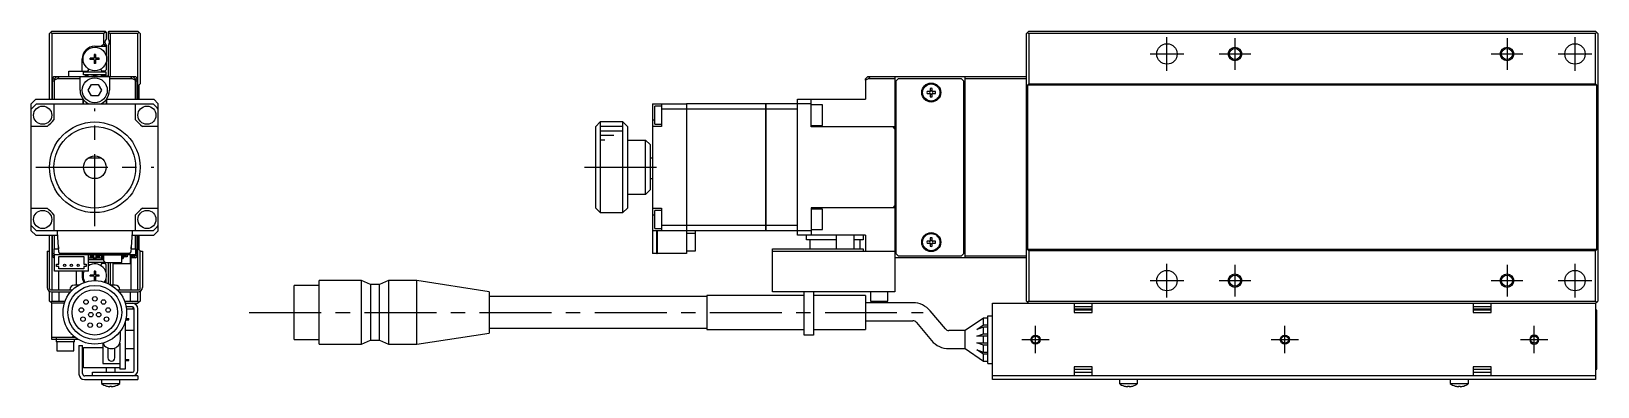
# Model space of a CAD drawing. Extents: x -1 to 721, y -8 to 204.
# Drawn here: x 375.5 to 721, y 68 to 146.4 of the extents above; entities that cross this region are included whole.
import ezdxf

# ---------------------------------------------------------------- set-up
doc = ezdxf.new("R2010")
doc.units = 0
doc.header["$LTSCALE"] = 0.5
doc.linetypes.add('CENTER', pattern=[50.8, 31.75, -6.35, 6.35, -6.35])
for name, color, linetype in [('MSM_CENTER', 1, 'CENTER'), ('MSM_CONTINUOUS', 7, 'CONTINUOUS'), ('MSM_NARROW', 5, 'CONTINUOUS')]:
    doc.layers.add(name, color=color, linetype=linetype)

msp = doc.modelspace()

# ---------------------------------------------------------------- linework, layer by layer
at = {"layer": 'MSM_CENTER'}
for p, q in [((626, 137.687477), (626, 145.087477)), ((641, 144.887477), (641, 137.887477)), ((701, 144.887477), (701, 137.887477)), ((716, 137.687477), (716, 145.087477)), ((622.3, 141.387477), (629.7, 141.387477)), ((637.5, 141.387477), (644.5, 141.387477)), ((697.5, 141.387477), (704.5, 141.387477)), ((712.3, 141.387477), (719.7, 141.387477)), ((389.5, 103.387477), (389.5, 129.387477)), ((376.5, 116.387477), (402.5, 116.387477)), ((497.5, 116.387477), (515.5, 116.387477)), ((626, 87.687477), (626, 95.087477)), ((641, 94.887477), (641, 87.887477)), ((701, 94.887477), (701, 87.887477)), ((716, 87.687477), (716, 95.087477)), ((622.3, 91.387477), (629.7, 91.387477)), ((637.5, 91.387477), (644.5, 91.387477)), ((697.5, 91.387477), (704.5, 91.387477)), ((712.3, 91.387477), (719.7, 91.387477)), ((423.570659, 84.387477), (572.25, 84.387477)), ((597, 75.387477), (597, 81.387477)), ((652, 75.387477), (652, 81.387477)), ((707, 75.387477), (707, 81.387477)), ((594, 78.387477), (600, 78.387477)), ((649, 78.387477), (655, 78.387477)), ((704, 78.387477), (710, 78.387477))]:
    msp.add_line(p, q, dxfattribs=at)
at = {"layer": 'MSM_CONTINUOUS'}
for p, q in [((379.499999, 145.887477), (379.999999, 146.387477)), ((379.499999, 131.387477), (379.499999, 145.887477)), ((379.999999, 145.887477), (379.749999, 146.137477)), ((379.999999, 146.387477), (391.799999, 146.387477)), ((391.499999, 145.887477), (379.999999, 145.887477)), ((379.999999, 145.887477), (379.999999, 131.387477)), ((391.899999, 146.287477), (391.499999, 145.887477)), ((391.499999, 143.587477), (391.499999, 145.887477)), ((391.799999, 146.387477), (391.999999, 146.187477)), ((391.999999, 146.187477), (391.999999, 144.648914)), ((392.499999, 146.187477), (392.549999, 146.237477)), ((392.499999, 144.648914), (392.499999, 146.187477)), ((392.549999, 146.237477), (392.699999, 146.387477)), ((392.549999, 146.237477), (392.899999, 145.887477)), ((392.699999, 146.387477), (398.999999, 146.387477)), ((398.999999, 145.887477), (392.899999, 145.887477)), ((392.899999, 145.887477), (392.899999, 136.387477)), ((398.999999, 146.387477), (399.499999, 145.887477)), ((399.249999, 146.137477), (398.999999, 145.887477)), ((398.999999, 131.387477), (398.999999, 145.887477)), ((399.499999, 145.887477), (399.499999, 134.787477)), ((595.25, 146.137477), (595, 145.887477)), ((595, 86.887477), (595, 145.887477)), ((595.5, 146.387477), (595.25, 146.137477)), ((595.25, 146.137477), (595.5, 145.887477)), ((595.5, 146.387477), (720.5, 146.387477)), ((720.5, 145.887477), (595.5, 145.887477)), ((595.5, 145.887477), (595.5, 134.787477)), ((721, 145.887477), (720.5, 146.387477)), ((720.5, 145.887477), (720.75, 146.137477)), ((720.5, 134.787477), (720.5, 145.887477)), ((721, 145.887477), (721, 86.887477)), ((389.499999, 143.087477), (391.999999, 143.087477)), ((391.499999, 143.587477), (390.999999, 143.087477)), ((391.853552, 143.087477), (391.499999, 143.587477)), ((391.999999, 143.326039), (391.999999, 141.001619)), ((392.499999, 136.587477), (392.499999, 143.326039)), ((386.699999, 137.587477), (386.699999, 140.287477)), ((389.294999, 140.432477), (388.499999, 140.432477)), ((388.499999, 140.142477), (388.499999, 140.432477)), ((389.294999, 140.142477), (388.499999, 140.142477)), ((389.029992, 140.432477), (389.029992, 140.142477)), ((389.354999, 141.287477), (389.354999, 140.492477)), ((389.644999, 141.287477), (389.354999, 141.287477)), ((389.644999, 140.757483), (389.354999, 140.757483)), ((389.354999, 140.082477), (389.354999, 139.287477)), ((389.354999, 139.81747), (389.644999, 139.81747)), ((389.644999, 139.287477), (389.354999, 139.287477)), ((389.644999, 141.287477), (389.644999, 140.492477)), ((389.644999, 140.082477), (389.644999, 139.287477)), ((390.499999, 140.432477), (389.704999, 140.432477)), ((390.499999, 140.142477), (389.704999, 140.142477)), ((389.970005, 140.432477), (389.970005, 140.142477)), ((390.499999, 140.142477), (390.499999, 140.432477)), ((391.999999, 139.573334), (391.999999, 137.887477)), ((380.499999, 136.387477), (379.999999, 135.887477)), ((380.199999, 135.887477), (380.599998, 135.887477)), ((380.199999, 131.387477), (380.199999, 135.887477)), ((380.599998, 135.387477), (380.199999, 135.387477)), ((380.499999, 136.387477), (398.499999, 136.387477)), ((380.599998, 135.887477), (381.099998, 136.387477)), ((380.599998, 131.387477), (380.599998, 135.887477)), ((381.21237, 135.887477), (380.599998, 135.581289)), ((380.999999, 136.287478), (380.999999, 136.387477)), ((381.71237, 136.387477), (381.21237, 135.887477)), ((386.249999, 135.887477), (381.21237, 135.887477)), ((383.799999, 136.387477), (383.799999, 137.587477)), ((383.799999, 137.587477), (387.955587, 137.587477)), ((386.249999, 133.387477), (386.249999, 136.387477)), ((386.999999, 136.787477), (386.999999, 137.387477)), ((391.999999, 137.387477), (386.999999, 137.387477)), ((391.999999, 136.787477), (386.999999, 136.787477)), ((387.499999, 136.587477), (387.299999, 136.387477)), ((387.499999, 136.587477), (387.955587, 136.587477)), ((387.499999, 136.587477), (387.499999, 136.387477)), ((387.955587, 137.587477), (388.172867, 137.963818)), ((387.955587, 136.587477), (388.035406, 136.449225)), ((390.928941, 136.387477), (391.044411, 136.587477)), ((390.964591, 137.725728), (391.044411, 137.587477)), ((391.699999, 137.587477), (391.044411, 137.587477)), ((391.044411, 136.587477), (392.499999, 136.587477)), ((391.699999, 137.587477), (391.999999, 137.887477)), ((391.999999, 136.787477), (391.999999, 137.387477)), ((392.399999, 136.387477), (392.399999, 136.587477)), ((392.749999, 136.387477), (392.749999, 133.387477)), ((397.787627, 135.887477), (392.749999, 135.887477)), ((397.787627, 135.887477), (397.287627, 136.387477)), ((398.4, 135.58129), (397.787627, 135.887477)), ((397.9, 136.387477), (398.4, 135.887477)), ((397.999999, 136.287478), (397.999999, 136.387477)), ((398.4, 135.887477), (398.4, 131.387477)), ((398.4, 135.887477), (398.799999, 135.887477)), ((398.799999, 135.387477), (398.4, 135.387477)), ((398.999999, 135.887477), (398.499999, 136.387477)), ((398.799999, 135.887477), (398.799999, 131.387477)), ((399.199999, 134.487477), (399.499999, 134.787477)), ((559.499999, 135.58129), (559.499998, 131.387477)), ((559.499999, 135.58129), (559.5, 135.887477)), ((560.112373, 135.887477), (559.499999, 135.58129)), ((559.5, 135.887477), (560, 136.387477)), ((560, 136.387477), (595, 136.387477)), ((560.612373, 136.387477), (560.112373, 135.887477)), ((566, 135.887477), (560.112373, 135.887477)), ((566, 136.387477), (566, 88.887477)), ((566.7, 135.887477), (566.2, 135.387477)), ((566.2, 135.387477), (566.2, 97.387477)), ((580.7, 135.887477), (566.7, 135.887477)), ((581.2, 135.387477), (580.7, 135.887477)), ((581.2, 97.387477), (581.2, 135.387477)), ((581.5, 96.387477), (581.5, 136.387477)), ((595, 135.887477), (581.5, 135.887477)), ((595.2, 134.487477), (595.5, 134.787477)), ((595.5, 134.787477), (720.5, 134.787477)), ((720.5, 134.787477), (720.8, 134.487477)), ((376.5, 131.387477), (375.5, 130.387477)), ((376.5, 131.387477), (386.9, 131.387477)), ((386.9, 130.387477), (386.9, 131.387477)), ((387.010522, 130.387477), (387.010522, 131.298217)), ((388.056623, 133.387477), (388.778311, 134.637477)), ((388.778311, 132.137477), (388.056623, 133.387477)), ((388.778311, 134.637477), (390.221687, 134.637477)), ((390.221687, 132.137477), (388.778311, 132.137477)), ((390.221687, 134.637477), (390.943374, 133.387477)), ((390.943374, 133.387477), (390.221687, 132.137477)), ((391.989478, 131.298219), (391.989478, 130.387477)), ((392.1, 131.387477), (402.5, 131.387477)), ((392.1, 131.387477), (392.1, 130.387477)), ((399.199999, 134.487477), (399.199999, 131.387477)), ((403.5, 130.387477), (402.5, 131.387477)), ((544.5, 101.387477), (544.5, 131.387477)), ((544.5, 131.387477), (559.499998, 131.387477)), ((547.5, 125.287477), (547.5, 131.387477)), ((573.76, 133.127477), (573.080816, 133.127477)), ((573.080816, 132.647477), (573.76, 132.647477)), ((573.76, 133.806661), (573.76, 133.127477)), ((573.76, 132.647477), (573.76, 131.968292)), ((574.24, 133.127477), (574.24, 133.806661)), ((574.919185, 133.127477), (574.24, 133.127477)), ((574.24, 132.647477), (574.919185, 132.647477)), ((574.24, 131.968292), (574.24, 132.647477)), ((720.8, 134.487477), (595.2, 134.487477)), ((595.2, 134.487477), (595.2, 98.287477)), ((720.8, 98.287477), (720.8, 134.487477)), ((375.5, 102.387477), (375.5, 130.387477)), ((376.654767, 130.387477), (402.345232, 130.387477)), ((380.5, 130.387477), (380.5, 126.887477)), ((398.5, 126.887477), (398.5, 130.387477)), ((403.5, 102.387477), (403.5, 130.387477)), ((512.5, 130.387477), (512.5, 97.387477)), ((512.5, 130.387477), (520, 130.387477)), ((514.5, 129.887477), (513, 129.887477)), ((513, 125.887477), (513, 129.887477)), ((514.5, 130.387477), (514.5, 125.387477)), ((520, 129.232709), (514.5, 129.232709)), ((520, 130.387477), (520, 97.387477)), ((520, 130.377477), (520.01, 130.377477)), ((520, 129.228816), (520.01, 129.228816)), ((520.01, 130.387477), (520.01, 98.387477)), ((537.5, 130.387477), (520.01, 130.387477)), ((537.5, 129.232709), (520.01, 129.232709)), ((537.5, 102.387477), (537.5, 130.387477)), ((537.5, 130.377477), (537.51, 130.377477)), ((537.5, 129.228816), (537.51, 129.228816)), ((547.5, 130.387477), (537.51, 130.387477)), ((537.51, 130.387477), (537.51, 102.387477)), ((544.5, 129.232709), (537.51, 129.232709)), ((550, 130.137477), (547.5, 130.137477)), ((550, 125.637477), (550, 130.137477)), ((566.2, 130.637477), (566, 130.637477)), ((581.5, 130.637477), (581.2, 130.637477)), ((581.5, 130.137477), (581.2, 130.137477)), ((379, 125.387477), (375.5, 125.387477)), ((403.5, 125.387477), (400, 125.387477)), ((501, 126.387477), (500, 125.387477)), ((500, 107.387477), (500, 125.387477)), ((506, 126.387477), (501, 126.387477)), ((501, 126.387477), (501, 106.387477)), ((507, 125.387477), (506, 126.387477)), ((506, 106.387477), (506, 126.387477)), ((507, 125.387477), (507, 107.387477)), ((512.5, 126.887477), (513, 126.887477)), ((514.5, 125.387477), (512.5, 125.387477)), ((513, 125.887477), (514.5, 125.887477)), ((547.5, 125.637477), (550, 125.637477)), ((566, 125.287477), (547.5, 125.287477)), ((565.5, 125.287477), (566, 124.787477)), ((566.2, 126.387477), (566, 126.387477)), ((566.2, 125.387477), (566, 125.387477)), ((581.2, 124.637477), (581.5, 124.637477)), ((507, 122.387477), (511, 122.387477)), ((512, 121.387477), (511, 122.387477)), ((511, 110.387477), (511, 122.387477)), ((512, 121.387477), (512, 111.387477)), ((566.2, 123.887477), (566, 123.887477)), ((581.3, 121.387477), (581.2, 121.387477)), ((581.5, 121.187477), (581.3, 121.387477)), ((581.3, 111.387477), (581.3, 121.387477)), ((391, 118.387477), (388, 118.387477)), ((512.5, 118.387477), (512, 118.387477)), ((511, 110.387477), (512, 111.387477)), ((512, 113.887477), (512.5, 113.887477)), ((581.2, 111.387477), (581.3, 111.387477)), ((581.3, 111.387477), (581.5, 111.587477)), ((375.5, 107.387477), (379, 107.387477)), ((400, 107.387477), (403.5, 107.387477)), ((500, 107.387477), (501, 106.387477)), ((506, 106.387477), (507, 107.387477)), ((511, 110.387477), (507, 110.387477)), ((512.5, 107.387477), (514.5, 107.387477)), ((514.5, 107.387477), (514.5, 102.387477)), ((547.5, 107.487477), (547.5, 101.387477)), ((566, 107.487477), (547.5, 107.487477)), ((550, 107.137477), (547.5, 107.137477)), ((550, 102.637477), (550, 107.137477)), ((566, 107.987477), (565.5, 107.487477)), ((566, 108.887477), (566.2, 108.887477)), ((566.2, 107.387477), (566, 107.387477)), ((581.5, 108.137477), (581.2, 108.137477)), ((380.5, 105.887477), (380.5, 102.387477)), ((398.5, 102.387477), (398.5, 105.887477)), ((501, 106.387477), (506, 106.387477)), ((512.5, 105.887477), (513, 105.887477)), ((513, 102.887477), (513, 106.887477)), ((514.5, 106.887477), (513, 106.887477)), ((566, 106.387477), (566.2, 106.387477)), ((375.5, 102.387477), (376.5, 101.387477)), ((376.5, 101.387477), (381.319927, 101.387477)), ((402.345232, 102.387477), (376.654767, 102.387477)), ((379.499999, 97.887477), (379.499999, 101.387477)), ((379.999999, 101.387477), (379.999999, 89.387477)), ((380.199999, 96.887477), (380.199999, 101.387477)), ((380.599998, 98.387477), (380.599998, 101.387477)), ((381.270978, 102.087477), (381.25, 102.387477)), ((381.580119, 97.66655), (381.270978, 102.087477)), ((397.729022, 102.087477), (397.41988, 97.66655)), ((397.680073, 101.387477), (402.5, 101.387477)), ((397.75, 102.387477), (397.729022, 102.087477)), ((398.4, 101.387477), (398.4, 98.387477)), ((398.799999, 101.387477), (398.799999, 96.887477)), ((398.999999, 89.387477), (398.999999, 101.387477)), ((399.199999, 101.387477), (399.199999, 98.287477)), ((402.5, 101.387477), (403.5, 102.387477)), ((520, 102.387477), (512.5, 102.387477)), ((513, 102.887477), (514.5, 102.887477)), ((513.5, 97.387477), (513.5, 102.387477)), ((513.51, 102.387477), (513.51, 97.387477)), ((520, 103.542244), (514.5, 103.542244)), ((520, 103.546137), (520.01, 103.546137)), ((520, 102.397477), (520.01, 102.397477)), ((537.5, 103.542244), (520.01, 103.542244)), ((537.5, 102.387477), (520.01, 102.387477)), ((520.01, 101.887477), (522, 101.887477)), ((522, 97.987477), (522, 102.387477)), ((537.5, 103.546137), (537.51, 103.546137)), ((537.5, 102.397477), (537.51, 102.397477)), ((544.5, 103.542244), (537.51, 103.542244)), ((547.5, 102.387477), (537.51, 102.387477)), ((559.499998, 101.387477), (544.5, 101.387477)), ((546.5, 100.387477), (546.5, 101.387477)), ((553, 100.387477), (546.5, 100.387477)), ((547.25, 100.387477), (547.25, 98.387477)), ((547.5, 102.637477), (550, 102.637477)), ((553, 101.387477), (553, 98.387477)), ((557, 98.387477), (557, 101.387477)), ((559, 100.387477), (557, 100.387477)), ((558.25, 100.387477), (558.25, 98.387477)), ((559, 101.387477), (559, 100.387477)), ((559.499998, 101.387477), (559.499998, 97.887477)), ((566, 102.137477), (566.2, 102.137477)), ((573.76, 100.806661), (573.76, 100.127477)), ((574.24, 100.127477), (574.24, 100.806661)), ((581.2, 102.637477), (581.5, 102.637477)), ((581.2, 102.137477), (581.5, 102.137477)), ((379, 97.887477), (379.5, 97.887477)), ((379, 97.887477), (379, 89.887477)), ((379.5, 89.587477), (379.5, 97.887477)), ((379.999999, 96.887477), (380.499999, 96.387477)), ((380.199999, 97.387477), (380.499998, 97.387477)), ((380.574998, 96.887477), (380.199999, 96.887477)), ((380.499998, 98.387477), (381.529707, 98.387477)), ((380.499998, 98.387477), (380.499998, 97.187477)), ((380.499998, 97.187477), (398.499998, 97.187477)), ((380.574998, 93.487477), (380.574998, 97.187477)), ((381.499998, 98.812339), (381.499998, 98.387477)), ((397.120611, 97.387477), (381.879388, 97.387477)), ((388.074998, 93.487477), (388.074998, 97.187477)), ((388.499998, 97.187477), (388.499998, 96.387477)), ((389.249998, 96.762477), (388.499998, 96.762477)), ((389.249998, 97.187477), (389.249998, 96.387477)), ((389.749998, 97.187477), (389.749998, 96.387477)), ((390.499998, 96.762477), (389.749998, 96.762477)), ((390.452498, 96.957477), (390.452498, 97.187477)), ((390.452498, 96.957477), (390.962498, 96.957477)), ((390.499998, 96.957477), (390.499998, 96.387477)), ((390.702498, 96.957477), (390.702498, 97.187477)), ((390.768893, 96.957477), (390.768893, 97.187477)), ((390.999998, 97.187477), (390.999998, 97.185339)), ((390.999998, 96.950179), (390.999998, 96.387477)), ((391.062498, 96.762477), (390.999998, 96.762477)), ((391.062498, 96.857477), (391.062498, 96.527477)), ((391.292498, 96.527477), (391.292498, 96.857477)), ((391.502498, 96.762477), (391.292498, 96.762477)), ((391.502498, 95.728898), (391.502498, 96.987477)), ((391.602498, 97.087477), (395.302498, 97.087477)), ((392.187498, 97.187477), (392.187498, 97.087477)), ((392.750001, 97.187477), (392.750001, 97.087477)), ((393.599998, 97.187477), (393.599998, 97.087477)), ((393.722498, 97.187477), (393.722498, 97.087477)), ((395.402498, 96.987477), (395.402498, 95.407477)), ((395.612498, 96.527477), (395.612498, 96.857477)), ((395.722498, 97.187477), (395.722498, 97.103444)), ((395.842498, 96.857477), (395.842498, 96.527477)), ((395.942498, 96.957477), (396.452498, 96.957477)), ((396.136102, 97.187477), (396.136102, 96.957477)), ((396.202498, 97.187477), (396.202498, 96.957477)), ((396.452498, 97.187477), (396.452498, 96.957477)), ((396.674998, 97.187477), (396.674998, 96.637477)), ((397.399998, 95.187477), (397.399998, 97.187477)), ((397.399998, 96.887477), (397.787627, 96.887477)), ((397.399998, 96.499847), (397.787627, 96.887477)), ((397.470292, 98.387477), (398.499998, 98.387477)), ((397.499998, 98.387477), (397.499998, 98.812281)), ((397.787627, 96.887477), (398.387627, 97.187477)), ((398.4, 96.887477), (397.9, 96.387477)), ((398.4, 97.187477), (398.4, 96.887477)), ((398.799999, 96.887477), (398.4, 96.887477)), ((398.499998, 98.387477), (398.499998, 97.187477)), ((398.499998, 97.387477), (398.799999, 97.387477)), ((398.499999, 96.387477), (398.999999, 96.887477)), ((399.499999, 97.987477), (399.199999, 98.287477)), ((399.499999, 97.987477), (399.499999, 97.887477)), ((399.5, 97.887477), (400, 97.887477)), ((399.5, 89.587477), (399.5, 97.887477)), ((400, 97.887477), (400, 89.887477)), ((513.5, 97.387477), (512.5, 97.387477)), ((513.5, 97.397477), (513.51, 97.397477)), ((520, 97.387477), (513.51, 97.387477)), ((520.01, 98.387477), (520, 98.387477)), ((520, 97.987477), (522, 97.987477)), ((539, 88.887477), (539, 98.387477)), ((539, 98.387477), (559, 98.387477)), ((539, 97.887477), (566, 97.887477)), ((559, 98.387477), (559, 97.887477)), ((566.2, 97.387477), (566.7, 96.887477)), ((566.7, 96.887477), (580.7, 96.887477)), ((573.76, 100.127477), (573.080816, 100.127477)), ((573.080816, 99.647477), (573.76, 99.647477)), ((573.76, 99.647477), (573.76, 98.968292)), ((574.919185, 100.127477), (574.24, 100.127477)), ((574.24, 99.647477), (574.919185, 99.647477)), ((574.24, 98.968292), (574.24, 99.647477)), ((580.7, 96.887477), (581.2, 97.387477)), ((581.5, 96.887477), (595, 96.887477)), ((720.8, 98.287477), (595.2, 98.287477)), ((595.5, 97.987477), (595.2, 98.287477)), ((720.5, 97.987477), (595.5, 97.987477)), ((595.5, 97.987477), (595.5, 86.887477)), ((720.8, 98.287477), (720.5, 97.987477)), ((720.5, 86.887477), (720.5, 97.987477)), ((380.499999, 96.387477), (380.574998, 96.387477)), ((388.074998, 93.487477), (380.574998, 93.487477)), ((381.074998, 94.537477), (381.074998, 95.037477)), ((381.074998, 95.037477), (381.574998, 95.037477)), ((381.574998, 94.537477), (381.074998, 94.537477)), ((381.5, 93.487477), (381.5, 89.387477)), ((381.574998, 96.687477), (387.074998, 96.687477)), ((381.574998, 95.037477), (381.574998, 96.687477)), ((381.574998, 93.987477), (381.574998, 94.537477)), ((387.074998, 93.987477), (381.574998, 93.987477)), ((385.5, 90.387477), (385.5, 93.487477)), ((386.699999, 93.487477), (386.699999, 92.487477)), ((387.074998, 96.687477), (387.074998, 95.037477)), ((387.074998, 95.037477), (387.574998, 95.037477)), ((387.574998, 94.537477), (387.074998, 94.537477)), ((387.074998, 94.537477), (387.074998, 93.987477)), ((387.574998, 95.037477), (387.574998, 94.537477)), ((388.074998, 96.387477), (391.093667, 96.387477)), ((391.502498, 95.987477), (388.074998, 95.987477)), ((391.802498, 95.387477), (388.074998, 95.387477)), ((388.172867, 94.811135), (388.074998, 94.980651)), ((389.249998, 96.637477), (388.499998, 96.637477)), ((389.354999, 93.487477), (389.354999, 92.692477)), ((389.644999, 93.487477), (389.354999, 93.487477)), ((389.644999, 93.487477), (389.644999, 92.692477)), ((390.499998, 96.637477), (389.749998, 96.637477)), ((391.044411, 96.187477), (390.928941, 96.387477)), ((391.044411, 95.187477), (390.964591, 95.049225)), ((391.062498, 96.637477), (390.999998, 96.637477)), ((391.044411, 96.187477), (391.502498, 96.187477)), ((391.699999, 95.187477), (391.044411, 95.187477)), ((391.502498, 96.637477), (391.292498, 96.637477)), ((391.392498, 96.427477), (391.502498, 96.427477)), ((391.392498, 96.197477), (391.502498, 96.197477)), ((391.853208, 95.336766), (391.531787, 95.658187)), ((391.999999, 94.887477), (391.699999, 95.187477)), ((395.302498, 95.307477), (391.923919, 95.307477)), ((391.999999, 93.201619), (391.999999, 94.887477)), ((392.499999, 90.712032), (392.499999, 95.307477)), ((392.899999, 95.307477), (392.899999, 90.5063)), ((393.5, 95.307477), (393.5, 90.387477)), ((393.599998, 95.307477), (393.599998, 95.187477)), ((393.599998, 95.187477), (397.399998, 95.187477)), ((395.612498, 96.637477), (395.402498, 96.637477)), ((395.402498, 96.427477), (395.512498, 96.427477)), ((395.402498, 96.197477), (395.512498, 96.197477)), ((396.674998, 96.637477), (395.842498, 96.637477)), ((398.499999, 96.387477), (397.399998, 96.387477)), ((397.5, 89.387477), (397.5, 96.387477)), ((397.999999, 96.387477), (397.999999, 96.487476)), ((595, 96.387477), (566, 96.387477)), ((385.894448, 90.387477), (385, 90.387477)), ((389.294999, 92.632477), (388.499999, 92.632477)), ((388.499999, 92.342477), (388.499999, 92.632477)), ((389.294999, 92.342477), (388.499999, 92.342477)), ((389.029992, 92.632477), (389.029992, 92.342477)), ((389.644999, 92.957483), (389.354999, 92.957483)), ((389.354999, 92.282477), (389.354999, 91.487477)), ((389.354999, 92.01747), (389.644999, 92.01747)), ((389.644999, 91.487477), (389.354999, 91.487477)), ((389.644999, 92.282477), (389.644999, 91.487477)), ((390.499999, 92.632477), (389.704999, 92.632477)), ((390.499999, 92.342477), (389.704999, 92.342477)), ((389.970005, 92.632477), (389.970005, 92.342477)), ((390.499999, 92.342477), (390.499999, 92.632477)), ((391.999999, 90.925825), (391.999999, 91.773334)), ((394, 90.387477), (393.105551, 90.387477)), ((439, 90.337477), (433.5, 90.337477)), ((433.5, 78.437477), (433.5, 90.337477)), ((448.3, 91.387477), (439, 91.387477)), ((439, 77.387477), (439, 91.387477)), ((450.3, 90.537477), (448.3, 91.387477)), ((448.3, 77.387477), (448.3, 91.387477)), ((452.3, 90.537477), (450.3, 90.537477)), ((450.3, 90.537477), (450.3, 78.237477)), ((454.3, 91.387477), (452.3, 90.537477)), ((452.3, 78.237477), (452.3, 90.537477)), ((460.5, 91.387477), (454.3, 91.387477)), ((454.3, 91.387477), (454.3, 77.387477)), ((476.5, 88.957477), (460.5, 91.387477)), ((460.5, 77.387477), (460.5, 91.387477)), ((379.499999, 86.887477), (379.499999, 89.021452)), ((379.999999, 86.387477), (379.499999, 86.887477)), ((379.7, 89.387477), (384.60102, 89.387477)), ((379.749999, 86.637477), (379.999999, 86.887477)), ((379.999999, 88.887477), (379.999999, 86.887477)), ((379.999999, 86.887477), (382.961651, 86.887477)), ((379.999999, 78.387477), (379.999999, 86.387477)), ((382.791796, 86.387477), (379.999999, 86.387477)), ((380, 88.887477), (384.138097, 88.887477)), ((381.6, 88.887477), (381.6, 86.887477)), ((384, 88.887477), (384, 88.717604)), ((394.398979, 89.387477), (399.3, 89.387477)), ((394.861902, 88.887477), (399, 88.887477)), ((395, 88.717604), (395, 88.887477)), ((396.038348, 86.887477), (398.999999, 86.887477)), ((396.208204, 86.387477), (398.999999, 86.387477)), ((397.4, 86.887477), (397.4, 88.887477)), ((398.999999, 86.887477), (398.999999, 88.887477)), ((399.499999, 86.887477), (398.999999, 86.387477)), ((398.999999, 86.887477), (399.249999, 86.637477)), ((399.499999, 89.021451), (399.499999, 86.887477)), ((476.5, 88.957477), (476.5, 79.817477)), ((524.5, 87.887477), (476.5, 87.887477)), ((546, 88.137477), (524.5, 88.137477)), ((524.5, 88.137477), (524.5, 80.637477)), ((566, 88.887477), (539, 88.887477)), ((546, 79.387477), (546, 88.887477)), ((548, 88.887477), (548, 79.387477)), ((559.5, 88.137477), (548, 88.137477)), ((559.5, 88.137477), (559.5, 80.637477)), ((569.958776, 86.515832), (559.5, 86.515832)), ((560.6, 88.887477), (560.6, 86.887477)), ((560.6, 86.887477), (564.4, 86.887477)), ((564.4, 86.887477), (564.4, 88.887477)), ((587.5, 86.387477), (720.5, 86.387477)), ((587.5, 69.587477), (587.5, 86.387477)), ((595, 86.887477), (595.25, 86.637477)), ((595.5, 86.887477), (595.25, 86.637477)), ((595.25, 86.637477), (595.5, 86.387477)), ((595.5, 86.887477), (720.5, 86.887477)), ((605.5, 86.387477), (605.5, 84.387477)), ((609.5, 84.387477), (609.5, 86.387477)), ((693.5, 86.387477), (693.5, 84.387477)), ((697.5, 84.387477), (697.5, 86.387477)), ((720.5, 86.387477), (721, 86.887477)), ((720.75, 86.637477), (720.5, 86.887477)), ((720.5, 86.387477), (720.5, 69.587477)), ((396.363627, 83.012477), (396.999999, 83.012477)), ((397.799999, 85.587477), (396.396376, 85.587477)), ((397.999999, 85.087477), (396.464912, 85.087477)), ((396.999999, 82.762477), (396.999999, 83.012477)), ((397.999999, 85.087477), (397.999999, 85.533887)), ((398.199999, 71.587477), (398.199999, 85.187477)), ((398.999999, 71.587477), (398.999999, 85.187477)), ((577.132879, 80.744689), (573.788999, 84.72977)), ((585.5, 83.137477), (581.5, 80.387477)), ((586.5, 83.137477), (585.5, 83.137477)), ((585.5, 81.637477), (585.5, 83.137477)), ((586.5, 83.637477), (587.5, 83.637477)), ((586.5, 73.137477), (586.5, 83.637477)), ((609.5, 85.587477), (605.5, 85.587477)), ((609.5, 85.087477), (605.5, 85.087477)), ((609.5, 84.887477), (605.5, 84.887477)), ((605.5, 84.387477), (609.5, 84.387477)), ((697.5, 85.587477), (693.5, 85.587477)), ((697.5, 85.087477), (693.5, 85.087477)), ((697.5, 84.887477), (693.5, 84.887477)), ((693.5, 84.387477), (697.5, 84.387477)), ((720.8, 84.887477), (720.5, 84.887477)), ((720.8, 71.887477), (720.8, 84.887477)), ((395.149999, 78.387477), (395.149999, 80.254982)), ((396.199999, 82.36016), (396.199999, 71.887477)), ((398.199999, 80.387477), (396.199999, 80.387477)), ((396.308772, 82.762477), (396.999999, 82.762477)), ((460.5, 77.387477), (476.5, 79.817477)), ((476.5, 80.887477), (524.5, 80.887477)), ((524.5, 80.637477), (546, 80.637477)), ((548, 80.637477), (559.5, 80.637477)), ((559.5, 82.515832), (569.958776, 82.515832)), ((570.724821, 82.15862), (574.068701, 78.173538)), ((581.5, 80.387477), (577.898923, 80.387477)), ((581.5, 76.387477), (581.5, 80.387477)), ((584.045455, 80.637477), (585.5, 81.637477)), ((585.5, 81.137477), (584.045455, 80.637477)), ((584.045455, 79.137477), (585.5, 79.637477)), ((585.5, 81.637477), (586.5, 81.637477)), ((586.5, 81.137477), (585.5, 81.137477)), ((585.5, 79.637477), (585.5, 81.137477)), ((585.5, 79.637477), (586.5, 79.637477)), ((379.999999, 78.887477), (385.169873, 78.887477)), ((385.894448, 78.387477), (379.999999, 78.387477)), ((380.999999, 78.887477), (380.999999, 77.887477)), ((384.999999, 77.887477), (380.999999, 77.887477)), ((381.099999, 77.887477), (381.099999, 75.887477)), ((384.806569, 79.194047), (384.499999, 78.887477)), ((384.899999, 75.887477), (384.899999, 77.887477)), ((384.999999, 78.887477), (384.999999, 79.025575)), ((384.999999, 77.887477), (384.999999, 78.387477)), ((385.999999, 77.087477), (386.799999, 77.087477)), ((385.999999, 77.087477), (385.999999, 70.787477)), ((386.799999, 70.887477), (386.799999, 77.087477)), ((386.999999, 72.137477), (386.999999, 76.637477)), ((386.999999, 76.637477), (391.299999, 76.637477)), ((391.299999, 77.622862), (391.299999, 73.137477)), ((392.399999, 76.533427), (392.399999, 74.387477)), ((393.899999, 74.387477), (393.899999, 76.533427)), ((394.999999, 77.627542), (394.999999, 71.887477)), ((396.199999, 76.387477), (398.199999, 76.387477)), ((433.5, 78.437477), (439, 78.437477)), ((439, 77.387477), (448.3, 77.387477)), ((448.3, 77.387477), (450.3, 78.237477)), ((450.3, 78.237477), (452.3, 78.237477)), ((452.3, 78.237477), (454.3, 77.387477)), ((454.3, 77.387477), (460.5, 77.387477)), ((548, 79.387477), (546, 79.387477)), ((577.898923, 76.387477), (581.5, 76.387477)), ((581.5, 76.387477), (585.5, 73.637477)), ((586.5, 79.137477), (584.045455, 79.137477)), ((585.5, 77.137477), (584.045455, 77.637477)), ((584.045455, 77.637477), (586.5, 77.637477)), ((585.5, 75.137477), (584.045455, 76.137477)), ((584.045455, 76.137477), (585.5, 75.637477)), ((585.5, 77.637477), (585.5, 79.137477)), ((586.5, 77.137477), (585.5, 77.137477)), ((585.5, 75.637477), (585.5, 77.137477)), ((381.099999, 75.887477), (384.899999, 75.887477)), ((391.299999, 73.137477), (394.999999, 73.137477)), ((396.199999, 74.012477), (396.999999, 74.012477)), ((396.199999, 73.762477), (396.999999, 73.762477)), ((396.999999, 73.762477), (396.999999, 74.012477)), ((585.5, 75.637477), (586.5, 75.637477)), ((586.5, 75.137477), (585.5, 75.137477)), ((585.5, 73.637477), (585.5, 75.137477)), ((585.5, 73.637477), (586.5, 73.637477)), ((586.5, 73.137477), (587.5, 73.137477)), ((394.999999, 72.137477), (386.999999, 72.137477)), ((387.199999, 69.587477), (398.999999, 69.587477)), ((398.999999, 70.387477), (387.299999, 70.387477)), ((388.999999, 71.187477), (397.799999, 71.187477)), ((388.999999, 70.387477), (388.999999, 71.187477)), ((390.999999, 69.587477), (390.999999, 68.689477)), ((391.999999, 72.137477), (391.999999, 71.187496)), ((393.999999, 71.187496), (393.999999, 72.137477)), ((396.199999, 71.887477), (394.999999, 71.887477)), ((394.999999, 68.689477), (394.999999, 69.587477)), ((398.999999, 70.387477), (398.999999, 69.587477)), ((720.5, 70.387477), (587.5, 70.387477)), ((720.5, 69.587477), (587.5, 69.587477)), ((605.5, 72.387477), (605.5, 70.387477)), ((609.5, 72.387477), (605.5, 72.387477)), ((605.5, 71.887477), (609.5, 71.887477)), ((605.5, 71.187477), (609.5, 71.187477)), ((609.5, 70.387477), (609.5, 72.387477)), ((615.5, 69.587477), (615.5, 68.689477)), ((619.5, 68.689477), (619.5, 69.587477)), ((688.5, 69.587477), (688.5, 68.689477)), ((692.5, 68.689477), (692.5, 69.587477)), ((693.5, 72.387477), (693.5, 70.387477)), ((697.5, 72.387477), (693.5, 72.387477)), ((693.5, 71.887477), (697.5, 71.887477)), ((693.5, 71.187477), (697.5, 71.187477)), ((697.5, 70.387477), (697.5, 72.387477)), ((720.5, 71.887477), (720.8, 71.887477)), ((390.999999, 68.689477), (394.999999, 68.689477)), ((392.049999, 68.131744), (392.07129, 68.131744)), ((392.799999, 68.000001), (392.799999, 68.131744)), ((392.799999, 68.131744), (393.199999, 68.131744)), ((393.199999, 68.131744), (393.199999, 68.000001)), ((393.928708, 68.131744), (393.949999, 68.131744)), ((615.5, 68.689477), (619.5, 68.689477)), ((616.55, 68.131744), (616.571292, 68.131744)), ((617.3, 68.000001), (617.3, 68.131744)), ((617.3, 68.131744), (617.7, 68.131744)), ((617.7, 68.131744), (617.7, 68.000001)), ((618.428709, 68.131744), (618.45, 68.131744)), ((688.5, 68.689477), (692.5, 68.689477)), ((689.55, 68.131744), (689.571292, 68.131744)), ((690.3, 68.000001), (690.3, 68.131744)), ((690.3, 68.131744), (690.7, 68.131744)), ((690.7, 68.131744), (690.7, 68.000001)), ((691.428709, 68.131744), (691.45, 68.131744))]:
    msp.add_line(p, q, dxfattribs=at)
for centre, radius in [((389.499999, 140.287477), 2.6), ((626, 141.387477), 2.25), ((641, 141.387477), 1.2295), ((701, 141.387477), 1.2295), ((716, 141.387477), 2.25), ((389.499999, 133.387477), 2.75), ((574, 132.887477), 2.1), ((574, 132.887477), 1.9), ((378, 127.887477), 2), ((401, 127.887477), 2), ((389.5, 116.387477), 10), ((389.5, 116.387477), 9), ((389.5, 116.387477), 2.5), ((378, 104.887477), 2), ((401, 104.887477), 2), ((574, 99.887477), 2.1), ((574, 99.887477), 1.9), ((382.824998, 94.787477), 0.25), ((384.324998, 94.787477), 0.25), ((385.824998, 94.787477), 0.25), ((626, 91.387477), 2.25), ((716, 91.387477), 2.25), ((389.5, 84.387477), 7), ((389.5, 84.387477), 5.95), ((641, 91.387477), 1.2295), ((701, 91.387477), 1.2295), ((389.5, 84.387477), 5), ((387.571637, 86.68561), 0.5), ((389.5, 87.387477), 0.5), ((391.428363, 86.68561), 0.5), ((386.545576, 84.908421), 0.5), ((386.901924, 82.887477), 0.5), ((388.633974, 83.887477), 0.5), ((389.5, 85.387477), 0.5), ((390.366025, 83.887477), 0.5), ((392.098076, 82.887477), 0.5), ((392.454423, 84.908421), 0.5), ((388.473939, 81.568399), 0.5), ((390.52606, 81.568399), 0.5), ((597, 78.387477), 0.7835), ((652, 78.387477), 0.7835), ((707, 78.387477), 0.7835)]:
    msp.add_circle(centre, radius, dxfattribs=at)
for centre, radius, start, end in [((389.499999, 140.287477), 2.8, 90, 180), ((392.749999, 143.987477), 1, 138.590378, 221.409622), ((391.749999, 143.987477), 1, 318.590378, 41.409622), ((389.294999, 140.492477), 0.06, 270, 0), ((389.294999, 140.082477), 0.06, 0, 90), ((389.704999, 140.492477), 0.06, 180, 270), ((389.704999, 140.082477), 0.06, 90, 180), ((389.499999, 137.087477), 1.5875, 143.802777, 169.10694625), ((389.499999, 137.087477), 1.5875, 190.893053, 206.164184), ((389.614999, 137.202477), 1.75, 205.494823, 207.756459), ((389.614999, 136.972477), 1.75, 142.994029, 145.494823), ((389.499999, 133.887477), 2.6, 74.057631, 105.94236004), ((389.499999, 137.087477), 1.5875, 10.893053, 36.197223), ((389.384999, 136.972477), 1.75, 25.494823, 37.005971), ((389.499999, 137.087477), 1.5875, 333.835816, 349.106947), ((389.499999, 133.387477), 3.25, 180, 220.004596), ((389.500142, 133.387672), 3.250236, 220.005608, 247.386449), ((389.499824, 133.387714), 3.250287, 292.605695, 319.994227), ((389.499999, 133.387477), 3.25, 319.995459, 0), ((574, 132.887477), 0.95, 165.36671, 194.63329), ((574, 132.887477), 0.364721, 138.849633, 221.150367), ((574, 132.887477), 0.95, 75.36671, 104.63329), ((574, 132.887477), 0.364721, 48.849633, 131.150367), ((574, 132.887477), 0.364721, 228.849633, 311.150367), ((574, 132.887477), 0.95, 255.36671, 284.63329), ((574, 132.887477), 0.364721, 318.849633, 41.150367), ((574, 132.887477), 0.95, 345.36671, 14.63329), ((389.5, 116.387477), 19, 132.536898, 137.463102), ((389.5, 116.387477), 19, 42.536898, 47.463102), ((366.335921, 139.551555), 19, 311.799844, 318.200156), ((412.664078, 139.551555), 19, 221.799844, 228.200156), ((366.335921, 93.223398), 19, 41.799844, 48.200156), ((412.664078, 93.223398), 19, 131.799844, 138.200156), ((389.5, 116.387477), 19, 222.536898, 227.463102), ((389.5, 116.387477), 19, 312.536898, 317.463102), ((574, 99.887477), 0.95, 75.36671, 104.63329), ((574, 99.887477), 0.364721, 48.849633, 131.150367), ((381.879388, 97.687477), 0.3, 184, 270), ((390.962498, 96.857477), 0.33, 0, 90), ((390.962498, 96.857477), 0.1, 0, 90), ((391.602498, 96.987477), 0.1, 90, 180), ((395.302498, 96.987477), 0.1, 0, 90), ((395.942498, 96.857477), 0.33, 90, 180), ((395.942498, 96.857477), 0.1, 90, 180), ((397.120611, 97.687477), 0.3, 270, 356), ((574, 99.887477), 0.95, 165.36671, 194.63329), ((574, 99.887477), 0.364721, 138.849633, 221.150367), ((574, 99.887477), 0.364721, 228.849633, 311.150367), ((574, 99.887477), 0.95, 255.36671, 284.63329), ((574, 99.887477), 0.364721, 318.849633, 41.150367), ((574, 99.887477), 0.95, 345.36671, 14.63329), ((389.499999, 92.487477), 2.6, 157.380135, 213.69990767), ((389.499999, 95.687477), 1.5875, 206.150636, 216.19720151), ((389.499999, 92.487477), 2.6, 326.300084, 123.23518272), ((389.614999, 95.802477), 1.75, 214.505177, 217.005971), ((389.499999, 98.887477), 2.6, 254.057631, 285.942369), ((389.499999, 95.687477), 1.5875, 323.802777, 349.106947), ((389.384999, 95.802477), 1.75, 322.994029, 334.505177), ((389.499999, 95.687477), 1.5875, 10.893053, 26.164184), ((391.392498, 96.527477), 0.33, 180, 270), ((391.392498, 96.527477), 0.1, 180, 270), ((391.602498, 95.728898), 0.1, 180, 225), ((391.923919, 95.407477), 0.1, 225, 270), ((395.302498, 95.407477), 0.1, 270, 0), ((395.512498, 96.527477), 0.33, 270, 0), ((395.512498, 96.527477), 0.1, 270, 0), ((380, 89.887477), 1, 180, 270), ((385, 89.387477), 1, 90, 180), ((389.499999, 92.487477), 2.8, 180, 212.617037), ((389.294999, 92.692477), 0.06, 270, 0), ((389.294999, 92.282477), 0.06, 0, 90), ((389.704999, 92.692477), 0.06, 180, 270), ((389.704999, 92.282477), 0.06, 90, 180), ((394, 89.387477), 1, 0, 90), ((399, 89.887477), 1, 270, 0), ((379.7, 89.587477), 0.2, 180, 270), ((397.799999, 85.187477), 1.2, 0, 90), ((399.3, 89.587477), 0.2, 270, 0), ((569.958776, 81.515832), 5, 40, 90), ((397.799999, 85.187477), 0.4, 0, 90), ((385, 80.387477), 1, 208.998818, 233.130031), ((394, 80.387477), 1, 305.099562, 331.001182), ((569.958776, 81.515832), 1, 40, 90), ((577.898923, 81.387477), 1, 220, 270), ((393.149999, 78.387477), 2, 202.462315, 0), ((577.898923, 81.387477), 5, 220, 270), ((393.149999, 74.387477), 0.75, 180, 0), ((387.199999, 70.787477), 1.2, 180, 270), ((387.299999, 70.887477), 0.5, 180, 270), ((397.799999, 71.587477), 0.4, 270, 0), ((397.799999, 71.587477), 1.2, 270, 0), ((392.999999, 71.187477), 3.2, 231.317813, 252.729995), ((392.999999, 71.187477), 3.193744, 253.094742, 266.40965), ((392.999999, 71.187477), 3.193744, 273.59035, 286.905258), ((392.999999, 71.187477), 3.2, 287.270005, 308.682187), ((617.5, 71.187477), 3.2, 231.317813, 252.729995), ((617.5, 71.187477), 3.193744, 253.094742, 266.40965), ((617.5, 71.187477), 3.193744, 273.59035, 286.905258), ((617.5, 71.187477), 3.2, 287.270005, 308.682187), ((690.5, 71.187477), 3.2, 231.317813, 252.729995), ((690.5, 71.187477), 3.193744, 253.094742, 266.40965), ((690.5, 71.187477), 3.193744, 273.59035, 286.905258), ((690.5, 71.187477), 3.2, 287.270005, 308.682187)]:
    msp.add_arc(centre, radius, start, end, dxfattribs=at)
at = {"layer": 'MSM_NARROW'}
for p, q in [((506, 125.387477), (501, 125.387477)), ((506, 124.387477), (501, 124.387477)), ((504, 123.387477), (501, 123.387477)), ((502, 122.387477), (501, 122.387477))]:
    msp.add_line(p, q, dxfattribs=at)
for centre, radius in [((641, 141.387477), 1.5), ((701, 141.387477), 1.5), ((641, 91.387477), 1.5), ((701, 91.387477), 1.5), ((597, 78.387477), 1), ((652, 78.387477), 1)]:
    msp.add_circle(centre, radius, dxfattribs=at)
at = {"layer": 'MSM_NARROW', "extrusion": (0, 0, -1)}
msp.add_circle((-707, 78.387477), 1, dxfattribs=at)

doc.saveas('drawing.dxf')
